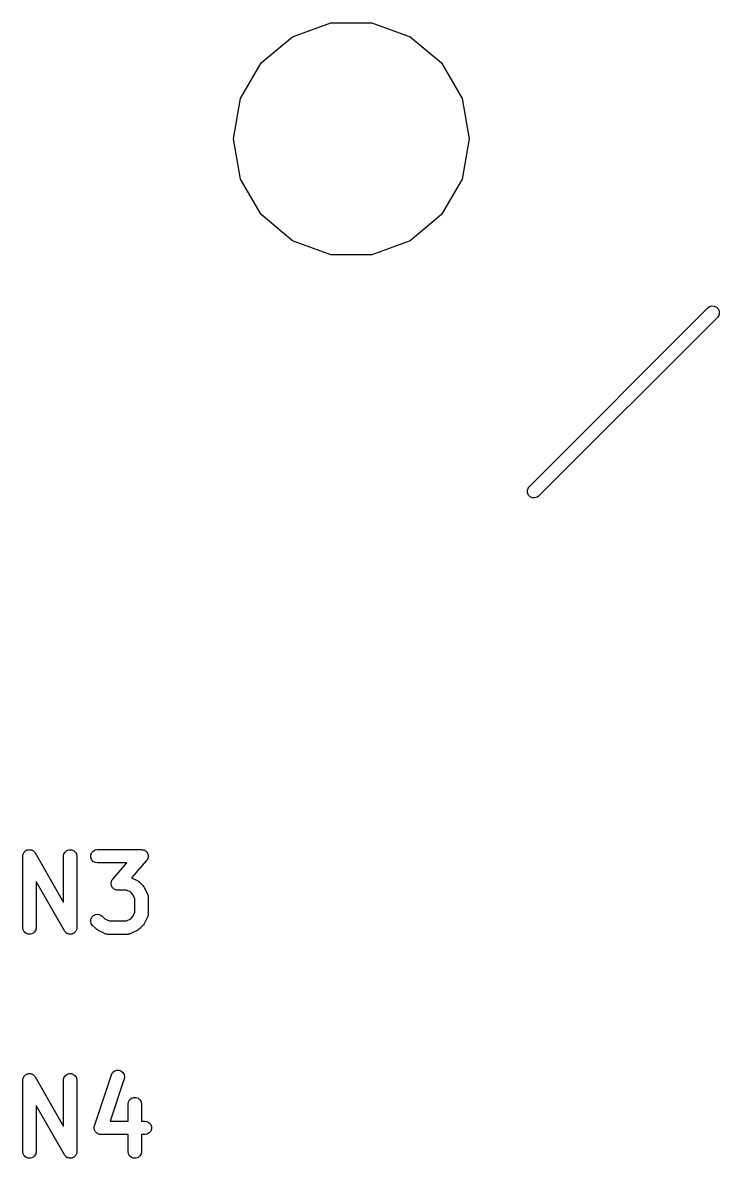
# Model space of a CAD drawing. Extents: x 553.3 to 630.8, y 408.7 to 458.1.
# Drawn here: x 588.85 to 596.66, y 444.07 to 456.8 of the extents above; entities that cross this region are included whole.
import ezdxf

# ---------------------------------------------------------------- set-up
doc = ezdxf.new("R2010")
doc.units = 0
doc.header["$MEASUREMENT"] = 0
doc.layers.add('BLACK', color=7, linetype='CONTINUOUS')

msp = doc.modelspace()

# ---------------------------------------------------------------- linework, layer by layer
at = {"layer": 'BLACK', "linetype": 'CONTINUOUS'}
for p, q in [((591.87, 456.644), (592.301, 456.801)), ((592.301, 456.801), (592.76, 456.801)), ((592.76, 456.801), (593.191, 456.644)), ((591.519, 456.35), (591.87, 456.644)), ((593.191, 456.644), (593.542, 456.35)), ((591.289, 455.952), (591.519, 456.35)), ((593.542, 456.35), (593.771, 455.952)), ((591.21, 455.501), (591.289, 455.952)), ((593.771, 455.952), (593.851, 455.501)), ((591.289, 455.049), (591.21, 455.501)), ((593.851, 455.501), (593.771, 455.049)), ((591.519, 454.652), (591.289, 455.049)), ((593.771, 455.049), (593.542, 454.652)), ((591.87, 454.357), (591.519, 454.652)), ((593.542, 454.652), (593.191, 454.357)), ((592.301, 454.2), (591.87, 454.357)), ((593.191, 454.357), (592.76, 454.2)), ((592.76, 454.2), (592.301, 454.2)), ((596.548, 453.62), (596.574, 453.627)), ((596.574, 453.627), (596.6, 453.624)), ((594.523, 451.599), (596.532, 453.608)), ((596.638, 453.502), (594.629, 451.493)), ((596.532, 453.608), (596.548, 453.62)), ((596.6, 453.624), (596.624, 453.613)), ((596.624, 453.613), (596.643, 453.594)), ((596.649, 453.519), (596.638, 453.502)), ((596.643, 453.594), (596.654, 453.571)), ((596.656, 453.544), (596.649, 453.519)), ((596.654, 453.571), (596.656, 453.544)), ((594.511, 451.583), (594.523, 451.599)), ((594.504, 451.557), (594.511, 451.583)), ((594.507, 451.531), (594.504, 451.557)), ((594.518, 451.507), (594.507, 451.531)), ((594.537, 451.488), (594.518, 451.507)), ((594.56, 451.477), (594.537, 451.488)), ((594.587, 451.475), (594.56, 451.477)), ((594.612, 451.482), (594.587, 451.475)), ((594.629, 451.493), (594.612, 451.482)), ((588.873, 447.516), (588.878, 447.519)), ((588.878, 447.519), (588.883, 447.523)), ((588.883, 447.523), (588.889, 447.525)), ((588.889, 447.525), (588.895, 447.529)), ((588.895, 447.529), (588.901, 447.53)), ((588.901, 447.53), (588.907, 447.532)), ((588.907, 447.532), (588.914, 447.532)), ((588.914, 447.532), (588.921, 447.533)), ((588.921, 447.533), (588.927, 447.532)), ((588.927, 447.532), (588.933, 447.532)), ((588.933, 447.532), (588.94, 447.53)), ((588.94, 447.53), (588.946, 447.528)), ((588.946, 447.528), (588.952, 447.525)), ((588.952, 447.525), (588.958, 447.523)), ((588.958, 447.523), (588.963, 447.519)), ((588.963, 447.519), (588.969, 447.515)), ((589.32, 447.506), (589.34, 447.523)), ((589.34, 447.523), (589.365, 447.532)), ((589.365, 447.532), (589.391, 447.532)), ((589.391, 447.532), (589.415, 447.523)), ((589.415, 447.523), (589.435, 447.506)), ((589.634, 447.516), (589.657, 447.529)), ((589.657, 447.529), (589.682, 447.533)), ((589.682, 447.533), (590.178, 447.533)), ((590.178, 447.533), (590.185, 447.532)), ((590.185, 447.532), (590.192, 447.532)), ((590.192, 447.532), (590.198, 447.53)), ((590.198, 447.53), (590.203, 447.529)), ((590.203, 447.529), (590.21, 447.525)), ((590.21, 447.525), (590.216, 447.522)), ((590.216, 447.522), (590.221, 447.518)), ((590.221, 447.518), (590.226, 447.516)), ((588.845, 447.458), (588.847, 447.465)), ((588.845, 446.658), (588.845, 447.458)), ((588.847, 447.471), (588.849, 447.477)), ((588.847, 447.465), (588.847, 447.471)), ((588.849, 447.477), (588.85, 447.484)), ((588.85, 447.484), (588.853, 447.49)), ((588.853, 447.49), (588.856, 447.496)), ((588.856, 447.496), (588.86, 447.501)), ((588.86, 447.501), (588.863, 447.506)), ((588.863, 447.506), (588.868, 447.511)), ((588.868, 447.511), (588.873, 447.516)), ((588.969, 447.515), (588.973, 447.51)), ((588.973, 447.51), (588.978, 447.506)), ((588.978, 447.506), (588.981, 447.5)), ((588.981, 447.5), (588.986, 447.495)), ((588.986, 447.495), (589.303, 446.941)), ((589.303, 447.458), (589.307, 447.484)), ((589.303, 446.941), (589.303, 447.458)), ((589.307, 447.484), (589.32, 447.506)), ((589.435, 447.506), (589.448, 447.484)), ((589.448, 447.484), (589.453, 447.458)), ((589.453, 447.458), (589.453, 446.658)), ((589.609, 447.471), (589.617, 447.496)), ((589.609, 447.445), (589.609, 447.471)), ((589.617, 447.421), (589.609, 447.445)), ((589.617, 447.496), (589.634, 447.516)), ((589.634, 447.401), (589.617, 447.421)), ((589.657, 447.388), (589.634, 447.401)), ((590.234, 447.409), (590.066, 447.217)), ((590.226, 447.516), (590.231, 447.51)), ((590.231, 447.51), (590.236, 447.505)), ((590.238, 447.415), (590.234, 447.409)), ((590.236, 447.505), (590.239, 447.5)), ((590.243, 447.421), (590.238, 447.415)), ((590.239, 447.5), (590.243, 447.496)), ((590.243, 447.496), (590.245, 447.489)), ((590.245, 447.426), (590.243, 447.421)), ((590.245, 447.489), (590.249, 447.482)), ((590.248, 447.431), (590.245, 447.426)), ((590.249, 447.438), (590.248, 447.431)), ((590.249, 447.482), (590.249, 447.477)), ((590.249, 447.477), (590.251, 447.471)), ((590.251, 447.445), (590.249, 447.438)), ((590.251, 447.471), (590.251, 447.464)), ((590.251, 447.464), (590.253, 447.457)), ((590.253, 447.457), (590.251, 447.451)), ((590.251, 447.451), (590.251, 447.445)), ((589.682, 447.383), (589.657, 447.388)), ((590.012, 447.383), (589.682, 447.383)), ((589.855, 447.203), (590.012, 447.383)), ((589.313, 446.621), (588.995, 447.176)), ((588.995, 447.176), (588.995, 446.658)), ((589.836, 447.155), (589.837, 447.161)), ((589.837, 447.148), (589.836, 447.155)), ((589.837, 447.166), (589.84, 447.173)), ((589.837, 447.161), (589.837, 447.166)), ((589.837, 447.14), (589.837, 447.148)), ((589.839, 447.135), (589.837, 447.14)), ((589.84, 447.129), (589.839, 447.135)), ((589.84, 447.173), (589.841, 447.18)), ((589.841, 447.18), (589.844, 447.185)), ((589.844, 447.185), (589.846, 447.191)), ((589.846, 447.191), (589.851, 447.196)), ((589.851, 447.196), (589.855, 447.203)), ((590.066, 447.217), (590.135, 447.182)), ((590.135, 447.182), (590.145, 447.175)), ((590.145, 447.175), (590.154, 447.168)), ((590.154, 447.168), (590.193, 447.13)), ((589.843, 447.123), (589.84, 447.129)), ((589.846, 447.116), (589.843, 447.123)), ((589.85, 447.111), (589.846, 447.116)), ((589.853, 447.106), (589.85, 447.111)), ((589.858, 447.101), (589.853, 447.106)), ((589.863, 447.096), (589.858, 447.101)), ((589.868, 447.093), (589.863, 447.096)), ((589.872, 447.089), (589.868, 447.093)), ((589.879, 447.087), (589.872, 447.089)), ((589.885, 447.083), (589.879, 447.087)), ((589.891, 447.082), (589.885, 447.083)), ((589.896, 447.08), (589.891, 447.082)), ((589.904, 447.08), (589.896, 447.08)), ((589.911, 447.078), (589.904, 447.08)), ((590.008, 447.078), (589.911, 447.078)), ((590.057, 447.054), (590.008, 447.078)), ((590.078, 447.033), (590.057, 447.054)), ((590.103, 446.983), (590.078, 447.033)), ((590.193, 447.13), (590.199, 447.12)), ((590.199, 447.12), (590.207, 447.111)), ((590.207, 447.111), (590.245, 447.034)), ((590.245, 447.034), (590.246, 447.03)), ((590.246, 447.03), (590.248, 447.027)), ((590.248, 447.027), (590.25, 447.018)), ((590.25, 447.018), (590.252, 447.01)), ((590.252, 447.01), (590.252, 447.005)), ((590.103, 446.828), (590.103, 446.983)), ((590.252, 447.005), (590.253, 447.001)), ((590.253, 447.001), (590.253, 446.81)), ((589.608, 446.728), (589.61, 446.754)), ((589.61, 446.754), (589.621, 446.777)), ((589.621, 446.777), (589.639, 446.796)), ((589.639, 446.796), (589.663, 446.807)), ((589.663, 446.807), (589.689, 446.809)), ((589.689, 446.809), (589.714, 446.802)), ((589.714, 446.802), (589.735, 446.787)), ((589.735, 446.787), (589.765, 446.758)), ((589.765, 446.758), (589.814, 446.733)), ((590.008, 446.733), (590.057, 446.758)), ((590.057, 446.758), (590.078, 446.779)), ((590.078, 446.779), (590.103, 446.828)), ((590.245, 446.777), (590.207, 446.701)), ((590.246, 446.781), (590.245, 446.777)), ((590.248, 446.785), (590.246, 446.781)), ((590.25, 446.793), (590.248, 446.785)), ((590.252, 446.802), (590.25, 446.793)), ((590.253, 446.81), (590.252, 446.806)), ((590.252, 446.806), (590.252, 446.802)), ((588.85, 446.632), (588.845, 446.658)), ((588.863, 446.61), (588.85, 446.632)), ((588.991, 446.632), (588.978, 446.61)), ((588.995, 446.658), (588.991, 446.632)), ((589.445, 446.627), (589.442, 446.62)), ((589.448, 446.632), (589.445, 446.627)), ((589.449, 446.639), (589.448, 446.632)), ((589.451, 446.645), (589.449, 446.639)), ((589.453, 446.658), (589.451, 446.651)), ((589.451, 446.651), (589.451, 446.645)), ((589.614, 446.703), (589.608, 446.728)), ((589.629, 446.681), (589.614, 446.703)), ((589.667, 446.643), (589.629, 446.681)), ((589.677, 446.636), (589.667, 446.643)), ((589.687, 446.629), (589.677, 446.636)), ((589.763, 446.591), (589.687, 446.629)), ((589.814, 446.733), (590.008, 446.733)), ((590.135, 446.629), (590.059, 446.591)), ((590.145, 446.636), (590.135, 446.629)), ((590.154, 446.643), (590.145, 446.636)), ((590.193, 446.681), (590.154, 446.643)), ((590.199, 446.691), (590.193, 446.681)), ((590.207, 446.701), (590.199, 446.691)), ((588.883, 446.593), (588.863, 446.61)), ((588.907, 446.584), (588.883, 446.593)), ((588.933, 446.584), (588.907, 446.584)), ((588.958, 446.593), (588.933, 446.584)), ((588.978, 446.61), (588.958, 446.593)), ((589.317, 446.616), (589.313, 446.621)), ((589.32, 446.61), (589.317, 446.616)), ((589.325, 446.606), (589.32, 446.61)), ((589.329, 446.601), (589.325, 446.606)), ((589.335, 446.597), (589.329, 446.601)), ((589.34, 446.593), (589.335, 446.597)), ((589.346, 446.591), (589.34, 446.593)), ((589.352, 446.588), (589.346, 446.591)), ((589.358, 446.587), (589.352, 446.588)), ((589.365, 446.584), (589.358, 446.587)), ((589.371, 446.584), (589.365, 446.584)), ((589.377, 446.583), (589.371, 446.584)), ((589.384, 446.584), (589.377, 446.583)), ((589.391, 446.584), (589.384, 446.584)), ((589.397, 446.586), (589.391, 446.584)), ((589.403, 446.588), (589.397, 446.586)), ((589.409, 446.591), (589.403, 446.588)), ((589.415, 446.593), (589.409, 446.591)), ((589.42, 446.597), (589.415, 446.593)), ((589.426, 446.6), (589.42, 446.597)), ((589.43, 446.606), (589.426, 446.6)), ((589.435, 446.61), (589.43, 446.606)), ((589.438, 446.615), (589.435, 446.61)), ((589.442, 446.62), (589.438, 446.615)), ((589.767, 446.59), (589.763, 446.591)), ((589.771, 446.588), (589.767, 446.59)), ((589.78, 446.586), (589.771, 446.588)), ((589.788, 446.584), (589.78, 446.586)), ((589.792, 446.584), (589.788, 446.584)), ((589.797, 446.583), (589.792, 446.584)), ((590.025, 446.583), (589.797, 446.583)), ((590.029, 446.584), (590.025, 446.583)), ((590.034, 446.584), (590.029, 446.584)), ((590.042, 446.586), (590.034, 446.584)), ((590.051, 446.588), (590.042, 446.586)), ((590.055, 446.59), (590.051, 446.588)), ((590.059, 446.591), (590.055, 446.59)), ((588.849, 444.967), (588.85, 444.974)), ((588.85, 444.974), (588.853, 444.98)), ((588.853, 444.98), (588.856, 444.986)), ((588.856, 444.986), (588.86, 444.991)), ((588.86, 444.991), (588.863, 444.996)), ((588.863, 444.996), (588.868, 445.001)), ((588.868, 445.001), (588.873, 445.006)), ((588.873, 445.006), (588.878, 445.009)), ((588.878, 445.009), (588.883, 445.013)), ((588.883, 445.013), (588.889, 445.015)), ((588.889, 445.015), (588.895, 445.019)), ((588.895, 445.019), (588.901, 445.02)), ((588.901, 445.02), (588.907, 445.022)), ((588.907, 445.022), (588.914, 445.022)), ((588.914, 445.022), (588.921, 445.023)), ((588.921, 445.023), (588.927, 445.022)), ((588.927, 445.022), (588.933, 445.022)), ((588.933, 445.022), (588.94, 445.02)), ((588.94, 445.02), (588.946, 445.018)), ((588.946, 445.018), (588.952, 445.015)), ((588.952, 445.015), (588.958, 445.013)), ((588.958, 445.013), (588.963, 445.009)), ((588.963, 445.009), (588.969, 445.005)), ((588.969, 445.005), (588.973, 445)), ((588.973, 445), (588.978, 444.996)), ((588.978, 444.996), (588.981, 444.99)), ((588.981, 444.99), (588.986, 444.985)), ((588.986, 444.985), (589.303, 444.431)), ((589.303, 444.948), (589.307, 444.974)), ((589.307, 444.974), (589.32, 444.996)), ((589.32, 444.996), (589.34, 445.013)), ((589.34, 445.013), (589.365, 445.022)), ((589.365, 445.022), (589.391, 445.022)), ((589.391, 445.022), (589.415, 445.013)), ((589.415, 445.013), (589.435, 444.996)), ((589.435, 444.996), (589.448, 444.974)), ((589.448, 444.974), (589.453, 444.948)), ((589.649, 444.438), (589.84, 445.01)), ((589.84, 445.01), (589.852, 445.033)), ((589.852, 445.033), (589.872, 445.05)), ((589.872, 445.05), (589.896, 445.06)), ((589.896, 445.06), (589.922, 445.06)), ((589.922, 445.06), (589.947, 445.052)), ((589.947, 445.052), (589.967, 445.036)), ((589.967, 445.036), (589.981, 445.014)), ((589.981, 445.014), (589.986, 444.988)), ((589.986, 444.988), (589.982, 444.962)), ((588.845, 444.948), (588.847, 444.955)), ((588.845, 444.148), (588.845, 444.948)), ((588.847, 444.961), (588.849, 444.967)), ((588.847, 444.955), (588.847, 444.961)), ((589.303, 444.431), (589.303, 444.948)), ((589.453, 444.948), (589.453, 444.148)), ((589.982, 444.962), (589.825, 444.49)), ((590.031, 444.707), (590.044, 444.73)), ((590.044, 444.73), (590.064, 444.746)), ((590.064, 444.746), (590.088, 444.755)), ((590.088, 444.755), (590.114, 444.755)), ((590.114, 444.755), (590.139, 444.746)), ((590.139, 444.746), (590.159, 444.73)), ((590.159, 444.73), (590.172, 444.707)), ((589.313, 444.111), (588.995, 444.666)), ((588.995, 444.666), (588.995, 444.148)), ((590.026, 444.681), (590.031, 444.707)), ((590.026, 444.49), (590.026, 444.681)), ((590.172, 444.707), (590.176, 444.681)), ((590.176, 444.681), (590.176, 444.49)), ((589.825, 444.49), (590.026, 444.49)), ((590.176, 444.49), (590.216, 444.49)), ((590.216, 444.49), (590.241, 444.485)), ((590.241, 444.485), (590.264, 444.472)), ((590.264, 444.472), (590.281, 444.452)), ((589.646, 444.413), (589.647, 444.42)), ((589.647, 444.407), (589.646, 444.413)), ((589.647, 444.428), (589.649, 444.433)), ((589.647, 444.42), (589.647, 444.428)), ((589.647, 444.402), (589.647, 444.407)), ((589.649, 444.395), (589.647, 444.402)), ((589.649, 444.433), (589.649, 444.438)), ((589.651, 444.387), (589.649, 444.395)), ((589.654, 444.382), (589.651, 444.387)), ((589.656, 444.377), (589.654, 444.382)), ((589.66, 444.371), (589.656, 444.377)), ((589.664, 444.365), (589.66, 444.371)), ((589.669, 444.362), (589.664, 444.365)), ((589.672, 444.357), (589.669, 444.362)), ((589.679, 444.354), (589.672, 444.357)), ((589.685, 444.349), (589.679, 444.354)), ((589.69, 444.347), (589.685, 444.349)), ((589.695, 444.344), (589.69, 444.347)), ((589.702, 444.343), (589.695, 444.344)), ((589.709, 444.341), (589.702, 444.343)), ((589.715, 444.341), (589.709, 444.341)), ((589.72, 444.34), (589.715, 444.341)), ((590.026, 444.34), (589.72, 444.34)), ((590.026, 444.148), (590.026, 444.34)), ((590.216, 444.34), (590.176, 444.34)), ((590.176, 444.34), (590.176, 444.148)), ((590.241, 444.344), (590.216, 444.34)), ((590.264, 444.357), (590.241, 444.344)), ((590.281, 444.377), (590.264, 444.357)), ((590.281, 444.452), (590.29, 444.428)), ((590.29, 444.402), (590.281, 444.377)), ((590.29, 444.428), (590.29, 444.402)), ((588.85, 444.122), (588.845, 444.148)), ((588.863, 444.1), (588.85, 444.122)), ((588.883, 444.083), (588.863, 444.1)), ((588.907, 444.074), (588.883, 444.083)), ((588.958, 444.083), (588.933, 444.074)), ((588.978, 444.1), (588.958, 444.083)), ((588.991, 444.122), (588.978, 444.1)), ((588.995, 444.148), (588.991, 444.122)), ((589.317, 444.106), (589.313, 444.111)), ((589.32, 444.1), (589.317, 444.106)), ((589.325, 444.096), (589.32, 444.1)), ((589.329, 444.091), (589.325, 444.096)), ((589.335, 444.087), (589.329, 444.091)), ((589.34, 444.083), (589.335, 444.087)), ((589.346, 444.081), (589.34, 444.083)), ((589.352, 444.078), (589.346, 444.081)), ((589.409, 444.081), (589.403, 444.078)), ((589.415, 444.083), (589.409, 444.081)), ((589.42, 444.087), (589.415, 444.083)), ((589.426, 444.09), (589.42, 444.087)), ((589.43, 444.096), (589.426, 444.09)), ((589.435, 444.1), (589.43, 444.096)), ((589.438, 444.105), (589.435, 444.1)), ((589.442, 444.11), (589.438, 444.105)), ((589.445, 444.117), (589.442, 444.11)), ((589.448, 444.122), (589.445, 444.117)), ((589.449, 444.129), (589.448, 444.122)), ((589.451, 444.135), (589.449, 444.129)), ((589.453, 444.148), (589.451, 444.141)), ((589.451, 444.141), (589.451, 444.135)), ((590.031, 444.122), (590.026, 444.148)), ((590.044, 444.1), (590.031, 444.122)), ((590.064, 444.083), (590.044, 444.1)), ((590.088, 444.074), (590.064, 444.083)), ((590.139, 444.083), (590.114, 444.074)), ((590.159, 444.1), (590.139, 444.083)), ((590.172, 444.122), (590.159, 444.1)), ((590.176, 444.148), (590.172, 444.122)), ((588.933, 444.074), (588.907, 444.074)), ((589.358, 444.077), (589.352, 444.078)), ((589.365, 444.074), (589.358, 444.077)), ((589.371, 444.074), (589.365, 444.074)), ((589.377, 444.073), (589.371, 444.074)), ((589.384, 444.074), (589.377, 444.073)), ((589.391, 444.074), (589.384, 444.074)), ((589.397, 444.076), (589.391, 444.074)), ((589.403, 444.078), (589.397, 444.076)), ((590.114, 444.074), (590.088, 444.074))]:
    msp.add_line(p, q, dxfattribs=at)

doc.saveas('drawing.dxf')
